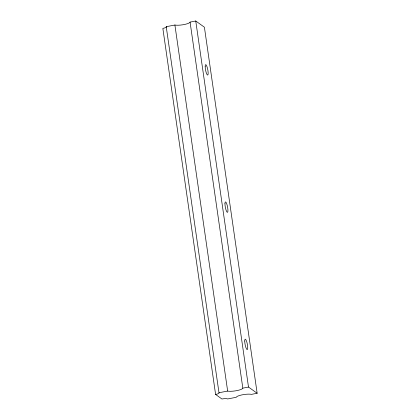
<?xml version="1.0" encoding="UTF-8"?>
<svg xmlns="http://www.w3.org/2000/svg" width="420" height="420" viewBox="0 0 420 420"><rect width="100%" height="100%" fill="white"/><g stroke="black" fill="none" stroke-linecap="round" stroke-linejoin="round"><path stroke-width="0.63" d="M190.071 22.092L189.803 22.538A8.279 1.764 -8.2 0 1 176.038 25.189L174.899 25.016L166.231 26.686A4.73 1.008 -8.2 0 1 162.845 28.387L215.597 394.448L221.944 399A4.73 1.008 -8.2 0 1 227.635 398.953L236.303 397.283L236.576 396.837A8.279 1.764 -8.2 0 1 250.341 394.186L251.48 394.359L257.156 393.267L204.404 27.211L195.752 21L190.071 22.092L242.823 388.148L242.55 388.6A8.279 1.764 -8.2 0 1 228.785 391.251L227.651 391.072L218.983 392.742A4.73 1.008 -8.2 0 1 215.597 394.448M242.823 388.148L248.498 387.056L257.156 393.267M195.752 21L248.498 387.056M174.899 25.016L227.651 391.072M166.231 26.686L218.983 392.742M205.175 66.481A5.324 1.124 79.1 0 0 207.412 75.012A5.324 1.124 79.1 0 0 207.422 68.093A5.324 1.124 79.1 0 0 205.175 66.481M224.957 203.753A5.324 1.124 79.1 0 0 227.194 212.284A5.324 1.124 79.1 0 0 227.204 205.364A5.324 1.124 79.1 0 0 224.957 203.753M244.739 341.024A5.324 1.124 79.1 0 0 246.976 349.55A5.324 1.124 79.1 0 0 246.986 342.636A5.324 1.124 79.1 0 0 244.739 341.024"/></g></svg>
